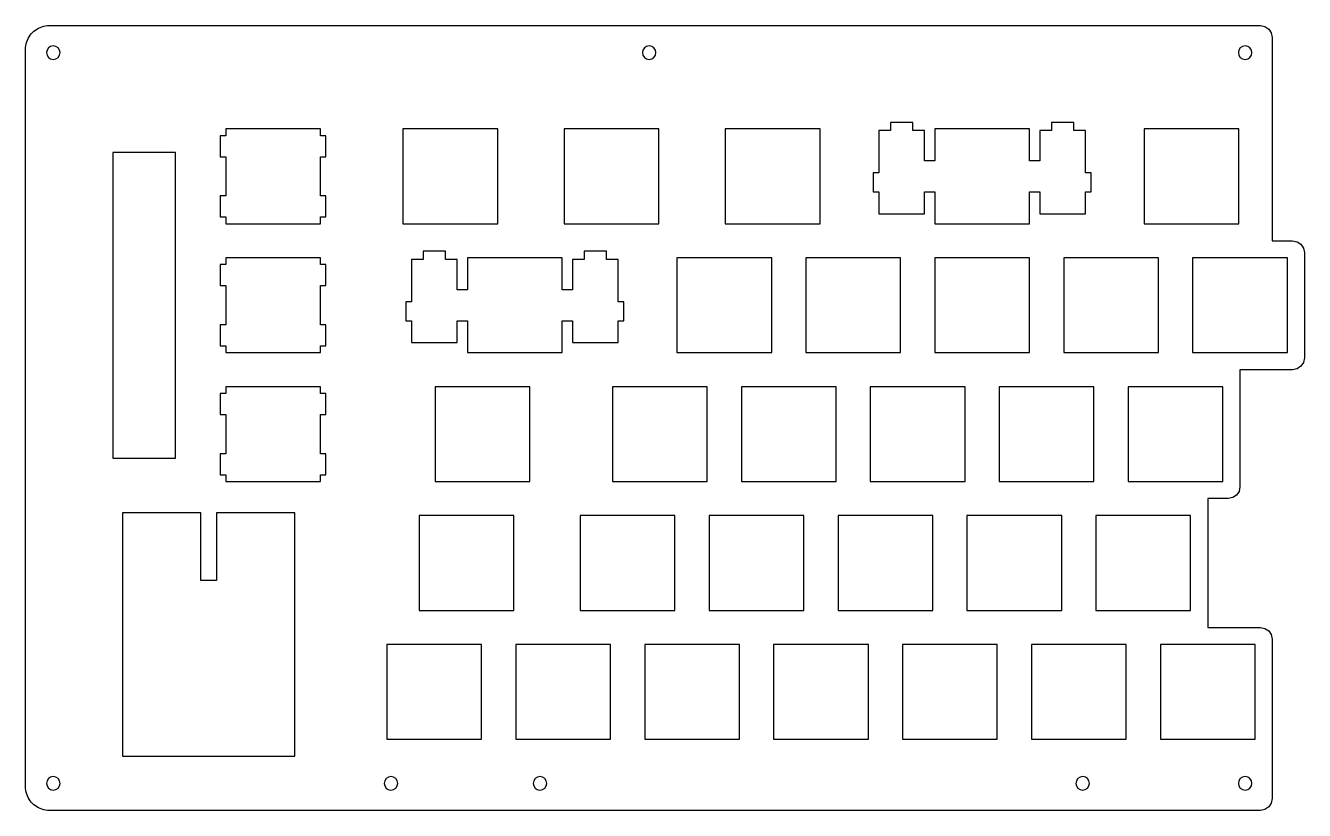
# Model space of a CAD drawing. Extents: x 49 to 238, y -93 to 150.
# Drawn here: x 49.1 to 238.1, y 34 to 150 of the extents above; entities that cross this region are included whole.
import ezdxf

# ---------------------------------------------------------------- set-up
doc = ezdxf.new("R2010")
doc.units = 0

msp = doc.modelspace()

# ---------------------------------------------------------------- linework, layer by layer
at = {"layer": 'Layer 1'}
for p, q in [((50.353187, 149.13235), (50.569194, 149.3034)), ((50.569194, 149.3034), (50.798121, 149.45533)), ((50.798121, 149.45533), (51.038417, 149.59071)), ((51.038417, 149.59071), (51.28698, 149.70544)), ((51.28698, 149.70544), (51.545362, 149.80054)), ((51.545362, 149.80054), (51.809429, 149.87444)), ((51.809429, 149.87444), (52.07918, 149.92864)), ((52.07918, 149.92864), (52.352032, 149.96064)), ((52.352032, 149.96064), (52.62695, 149.97144)), ((52.62695, 149.97144), (231.59295, 149.97144)), ((231.59295, 149.97144), (232.273292, 149.833077)), ((232.273292, 149.833077), (232.828663, 149.457782)), ((232.828663, 149.457782), (233.202973, 148.901746)), ((49.223029, 147.28852), (49.297959, 147.55363)), ((49.297959, 147.55363), (49.393039, 147.81047)), ((49.393039, 147.81047), (49.508277, 148.06058)), ((49.508277, 148.06058), (49.642119, 148.30034)), ((49.642119, 148.30034), (49.795081, 148.52825)), ((49.795081, 148.52825), (49.965097, 148.74426)), ((49.965097, 148.74426), (50.152166, 148.9463)), ((50.152166, 148.9463), (50.353187, 149.13235)), ((233.202973, 148.901746), (233.34013, 148.22116)), ((233.34013, 148.22116), (233.34013, 137.20836)), ((49.126399, 146.47152), (49.137249, 146.74644)), ((49.127399, 37.45852), (49.126399, 146.47152)), ((49.137249, 146.74644), (49.170319, 147.01928)), ((49.170319, 147.01928), (49.223029, 147.28852)), ((52.298307, 146.359681), (52.219711, 145.97047)), ((52.219711, 145.97047), (52.29672, 145.584441)), ((52.29672, 145.584441), (52.507468, 145.267969)), ((52.512604, 146.677516), (52.298307, 146.359681)), ((52.830439, 146.891814), (52.512604, 146.677516)), ((53.21965, 146.97041), (52.830439, 146.891814)), ((53.602461, 146.894427), (53.21965, 146.97041)), ((53.927033, 146.677701), (53.602461, 146.894427)), ((54.143928, 146.353241), (53.927033, 146.677701)), ((53.92722, 145.262897), (54.144081, 145.587536)), ((54.22011, 145.97047), (54.143928, 146.353241)), ((54.144081, 145.587536), (54.22011, 145.97047)), ((140.358556, 146.359681), (140.27996, 145.97047)), ((140.27996, 145.97047), (140.356968, 145.584443)), ((140.356968, 145.584443), (140.567714, 145.267972)), ((140.572853, 146.677517), (140.358556, 146.359681)), ((140.890689, 146.891814), (140.572853, 146.677517)), ((141.2799, 146.97041), (140.890689, 146.891814)), ((141.669111, 146.891814), (141.2799, 146.97041)), ((141.986947, 146.677517), (141.669111, 146.891814)), ((142.201244, 146.359681), (141.986947, 146.677517)), ((141.987134, 145.263081), (142.20386, 145.587656)), ((142.27984, 145.97047), (142.201244, 146.359681)), ((142.20386, 145.587656), (142.27984, 145.97047)), ((228.414931, 146.353239), (228.33875, 145.97047)), ((228.33875, 145.97047), (228.415758, 145.584443)), ((228.631824, 146.677697), (228.414931, 146.353239)), ((228.415758, 145.584443), (228.626504, 145.267972)), ((228.956392, 146.894424), (228.631824, 146.677697)), ((229.3392, 146.97041), (228.956392, 146.894424)), ((229.728411, 146.891814), (229.3392, 146.97041)), ((230.046247, 146.677517), (229.728411, 146.891814)), ((230.260544, 146.359681), (230.046247, 146.677517)), ((230.046434, 145.263081), (230.26316, 145.587656)), ((230.33914, 145.97047), (230.260544, 146.359681)), ((230.26316, 145.587656), (230.33914, 145.97047)), ((52.507468, 145.267969), (52.820833, 145.05263)), ((52.820833, 145.05263), (53.205698, 144.97)), ((53.205698, 144.97), (53.2057, 144.97)), ((53.2057, 144.97), (53.21965, 144.97)), ((53.21965, 144.97), (53.602583, 145.046033)), ((53.602583, 145.046033), (53.92722, 145.262897)), ((140.567714, 145.267972), (140.881078, 145.052632)), ((140.881078, 145.052632), (141.26594, 144.97)), ((141.26594, 144.97), (141.266, 144.97)), ((141.266, 144.97), (141.2799, 144.97)), ((141.2799, 144.97), (141.662674, 145.046183)), ((141.662674, 145.046183), (141.987134, 145.263081)), ((228.626504, 145.267972), (228.939868, 145.052632)), ((228.939868, 145.052632), (229.32473, 144.97)), ((229.3247, 144.97), (229.3392, 144.97)), ((229.32473, 144.97), (229.3247, 144.97)), ((229.3392, 144.97), (229.721974, 145.046183)), ((229.721974, 145.046183), (230.046434, 145.263081)), ((233.34013, 137.20836), (233.34013, 118.15936)), ((92.7016, 134.68319), (78.7013, 134.68319)), ((78.7013, 134.68319), (78.7013, 133.68325)), ((92.7016, 133.68325), (92.7016, 134.68319)), ((118.8954, 134.6832), (104.8952, 134.6832)), ((104.8952, 134.6832), (104.8952, 120.683)), ((118.8954, 120.683), (118.8954, 134.6832)), ((142.7084, 134.6832), (128.7082, 134.6832)), ((128.7082, 134.6832), (128.7082, 120.683)), ((142.7084, 120.683), (142.7084, 134.6832)), ((166.5204, 134.6832), (152.5202, 134.6832)), ((152.5202, 134.6832), (152.5202, 120.683)), ((166.5204, 120.683), (166.5204, 134.6832)), ((176.92751, 134.45219), (175.20255, 134.45219)), ((175.20255, 134.45219), (175.20255, 128.18333)), ((180.22757, 135.65316), (176.92751, 135.65316)), ((176.92751, 135.65316), (176.92751, 134.45219)), ((180.22757, 134.45219), (180.22757, 135.65316)), ((181.95149, 134.45219), (180.22757, 134.45219)), ((181.95149, 129.98218), (181.95149, 134.45219)), ((197.4777, 134.68319), (183.4775, 134.68319)), ((183.4775, 134.68319), (183.4775, 129.98218)), ((197.4777, 129.98218), (197.4777, 134.68319)), ((200.72763, 134.45219), (199.00267, 134.45219)), ((199.00267, 134.45219), (199.00267, 129.98218)), ((204.02769, 135.65316), (200.72763, 135.65316)), ((200.72763, 135.65316), (200.72763, 134.45219)), ((204.02769, 134.45219), (204.02769, 135.65316)), ((205.75264, 134.45219), (204.02769, 134.45219)), ((205.75264, 128.18333), (205.75264, 134.45219)), ((228.4334, 134.6832), (214.433, 134.6832)), ((214.433, 134.6832), (214.4332, 120.683)), ((228.4334, 120.683), (228.4334, 134.6832)), ((78.7013, 133.68325), (77.9024, 133.68325)), ((77.9024, 133.68325), (77.9024, 130.58318)), ((93.501549, 133.68325), (92.7016, 133.68325)), ((93.501549, 130.58318), (93.501549, 133.68325)), ((71.302486, 131.233), (62.0021, 131.233)), ((62.0021, 131.233), (62.002276, 86.0333)), ((71.302486, 86.0333), (71.302486, 131.233)), ((77.9024, 130.58318), (78.701317, 130.58318)), ((78.701317, 130.58318), (78.701317, 124.78301)), ((92.7016, 124.78301), (92.7016, 130.58318)), ((92.7016, 130.58318), (93.501549, 130.58318)), ((183.4775, 129.98218), (181.95149, 129.98218)), ((199.00267, 129.98218), (197.4777, 129.98218)), ((175.20255, 128.18333), (174.37728, 128.18333)), ((174.37728, 128.18333), (174.37728, 125.38298)), ((206.5774, 128.18333), (205.75264, 128.18333)), ((206.5774, 125.38298), (206.5774, 128.18333)), ((78.701317, 124.78301), (77.9024, 124.78301)), ((77.9024, 124.78301), (77.9024, 121.68294)), ((93.501549, 124.78301), (92.7016, 124.78301)), ((93.501549, 121.68294), (93.501549, 124.78301)), ((174.37728, 125.38298), (175.20255, 125.38298)), ((175.20255, 125.38298), (175.20255, 122.15321)), ((181.95149, 122.15321), (181.95149, 125.38298)), ((181.95149, 125.38298), (183.4775, 125.38298)), ((183.4775, 125.38298), (183.4775, 120.683)), ((197.4777, 120.683), (197.4777, 125.38298)), ((197.4777, 125.38298), (199.00267, 125.38298)), ((199.00267, 125.38298), (199.00267, 122.15321)), ((205.75264, 122.15321), (205.75264, 125.38298)), ((205.75264, 125.38298), (206.5774, 125.38298)), ((77.9024, 121.68294), (78.701317, 121.68294)), ((78.701317, 121.68294), (78.7014, 120.683)), ((92.7016, 120.683), (92.7016, 121.68294)), ((92.7016, 121.68294), (93.501549, 121.68294)), ((175.20255, 122.15321), (181.95149, 122.15321)), ((199.00267, 122.15321), (205.75264, 122.15321)), ((78.7014, 120.683), (92.7016, 120.683)), ((104.8952, 120.683), (118.8954, 120.683)), ((128.7082, 120.683), (142.7084, 120.683)), ((152.5202, 120.683), (166.5204, 120.683)), ((183.4775, 120.683), (197.4777, 120.683)), ((214.4332, 120.683), (228.4334, 120.683)), ((233.34013, 118.15936), (236.35545, 118.15936)), ((236.35545, 118.15936), (237.035794, 118.020996)), ((237.035794, 118.020996), (237.591167, 117.645698)), ((237.591167, 117.645698), (237.965476, 117.089659)), ((92.7025, 115.63319), (78.7024, 115.63319)), ((78.7024, 115.63319), (78.7024, 114.63325)), ((92.7025, 114.63325), (92.7025, 115.63319)), ((107.87011, 115.40324), (106.14515, 115.40324)), ((106.14515, 115.40324), (106.14515, 109.13333)), ((111.17017, 116.60316), (107.87011, 116.60316)), ((107.87011, 116.60316), (107.87011, 115.40324)), ((111.17017, 115.40324), (111.17017, 116.60316)), ((112.89513, 115.40324), (111.17017, 115.40324)), ((112.89513, 110.93321), (112.89513, 115.40324)), ((128.4203, 115.63319), (114.4201, 115.63319)), ((114.4201, 115.63319), (114.4201, 110.93321)), ((128.4203, 110.93321), (128.4203, 115.63319)), ((131.67023, 115.40324), (129.94527, 115.40324)), ((129.94527, 115.40324), (129.94527, 110.93321)), ((134.97029, 116.60316), (131.67023, 116.60316)), ((131.67023, 116.60316), (131.67023, 115.40324)), ((134.97029, 115.40324), (134.97029, 116.60316)), ((136.69525, 115.40324), (134.97029, 115.40324)), ((136.69525, 109.13333), (136.69525, 115.40324)), ((159.3776, 115.6332), (145.3774, 115.6332)), ((145.3774, 115.6332), (145.3774, 101.633)), ((159.3776, 101.633), (159.3776, 115.6332)), ((178.4276, 115.6332), (164.4274, 115.6332)), ((164.4274, 115.6332), (164.4274, 101.633)), ((178.4276, 101.633), (178.4276, 115.6332)), ((197.4776, 115.6332), (183.4774, 115.6332)), ((183.4774, 115.6332), (183.4774, 101.633)), ((197.4776, 101.633), (197.4776, 115.6332)), ((216.5276, 115.6332), (202.5274, 115.6332)), ((202.5274, 115.6332), (202.5274, 101.633)), ((216.5276, 101.633), (216.5276, 115.6332)), ((235.5776, 115.6332), (221.5774, 115.6332)), ((221.5774, 115.6332), (221.5774, 101.633)), ((235.5776, 101.633), (235.5776, 115.6332)), ((237.965476, 117.089659), (238.10263, 116.40907)), ((238.10263, 116.40907), (238.10263, 100.85447)), ((78.7024, 114.63325), (77.9024, 114.63325)), ((77.9024, 114.63325), (77.9024, 111.53318)), ((93.502452, 114.63325), (92.7025, 114.63325)), ((93.502452, 111.53318), (93.502452, 114.63325)), ((77.9024, 111.53318), (78.702352, 111.53318)), ((78.702352, 111.53318), (78.702352, 105.73198)), ((92.7025, 105.73198), (92.7025, 111.53318)), ((92.7025, 111.53318), (93.502452, 111.53318)), ((114.4201, 110.93321), (112.89513, 110.93321)), ((129.94527, 110.93321), (128.4203, 110.93321)), ((106.14515, 109.13333), (105.3204, 109.13333)), ((105.3204, 109.13333), (105.3204, 106.33298)), ((137.52052, 109.13333), (136.69525, 109.13333)), ((137.52052, 106.33298), (137.52052, 109.13333)), ((105.3204, 106.33298), (106.14515, 106.33298)), ((106.14515, 106.33298), (106.14515, 103.10321)), ((112.89513, 103.10321), (112.89513, 106.33298)), ((112.89513, 106.33298), (114.4201, 106.33298)), ((114.4201, 106.33298), (114.4201, 101.633)), ((128.4203, 101.633), (128.4203, 106.33298)), ((128.4203, 106.33298), (129.94527, 106.33298)), ((129.94527, 106.33298), (129.94527, 103.10321)), ((136.69525, 103.10321), (136.69525, 106.33298)), ((136.69525, 106.33298), (137.52052, 106.33298)), ((78.702352, 105.73198), (77.9024, 105.73198)), ((77.9024, 105.73198), (77.9024, 102.63294)), ((93.502452, 105.73198), (92.7025, 105.73198)), ((93.502452, 102.63294), (93.502452, 105.73198)), ((77.9024, 102.63294), (78.702352, 102.63294)), ((78.702352, 102.63294), (78.7024, 101.633)), ((92.7025, 101.633), (92.7025, 102.63294)), ((92.7025, 102.63294), (93.502452, 102.63294)), ((106.14515, 103.10321), (112.89513, 103.10321)), ((129.94527, 103.10321), (136.69525, 103.10321)), ((78.7024, 101.633), (92.7025, 101.633)), ((114.4201, 101.633), (128.4203, 101.633)), ((145.3774, 101.633), (159.3776, 101.633)), ((164.4274, 101.633), (178.4276, 101.633)), ((183.4774, 101.633), (197.4776, 101.633)), ((202.5274, 101.633), (216.5276, 101.633)), ((221.5774, 101.633), (235.5776, 101.633)), ((237.964267, 100.174128), (237.588972, 99.618757)), ((238.10263, 100.85447), (237.964267, 100.174128)), ((236.35235, 99.10729), (228.57763, 99.10729)), ((228.57763, 99.10729), (228.57763, 81.80449)), ((237.032936, 99.244447), (236.35235, 99.10729)), ((237.588972, 99.618757), (237.032936, 99.244447)), ((92.7025, 96.58253), (78.7024, 96.58253)), ((78.7024, 96.58253), (78.7024, 95.58259)), ((92.7025, 95.58259), (92.7025, 96.58253)), ((123.658176, 96.58254), (109.657976, 96.58254)), ((109.657976, 96.58254), (109.657976, 82.58234)), ((123.658176, 82.58234), (123.658176, 96.58254)), ((149.852476, 96.58254), (135.852276, 96.58254)), ((135.852276, 96.58254), (135.852276, 82.58234)), ((149.852476, 82.58234), (149.852476, 96.58254)), ((168.901476, 96.58254), (154.901276, 96.58254)), ((154.901276, 96.58254), (154.901276, 82.58234)), ((168.901476, 82.58234), (168.901476, 96.58254)), ((187.952476, 96.58254), (173.951276, 96.58254)), ((173.951276, 96.58254), (173.951276, 82.58234)), ((187.952476, 82.58234), (187.952476, 96.58254)), ((207.002476, 96.58254), (193.002276, 96.58254)), ((193.002276, 96.58254), (193.002276, 82.58234)), ((207.002476, 82.58234), (207.002476, 96.58254)), ((226.052476, 96.58254), (212.052276, 96.58254)), ((212.052276, 96.58254), (212.052276, 82.58234)), ((226.052476, 82.58234), (226.052476, 96.58254)), ((78.7024, 95.58259), (77.9024, 95.58259)), ((77.9024, 95.58259), (77.9024, 92.48252)), ((93.502452, 95.58259), (92.7025, 95.58259)), ((93.502452, 92.48252), (93.502452, 95.58259)), ((77.9024, 92.48252), (78.702352, 92.48252)), ((78.702352, 92.48252), (78.702352, 86.68235)), ((92.7025, 86.68235), (92.7025, 92.48252)), ((92.7025, 92.48252), (93.502452, 92.48252)), ((62.002276, 86.0333), (71.302486, 86.0333)), ((78.702352, 86.68235), (77.9024, 86.68235)), ((77.9024, 86.68235), (77.9024, 83.58228)), ((93.502452, 86.68235), (92.7025, 86.68235)), ((93.502452, 83.58228), (93.502452, 86.68235)), ((77.9024, 83.58228), (78.702352, 83.58228)), ((78.702352, 83.58228), (78.702276, 82.58234)), ((92.7025, 82.58234), (92.7025, 83.58228)), ((92.7025, 83.58228), (93.502452, 83.58228)), ((78.702276, 82.58234), (92.7025, 82.58234)), ((109.657976, 82.58234), (123.658176, 82.58234)), ((135.852276, 82.58234), (149.852476, 82.58234)), ((154.901276, 82.58234), (168.901476, 82.58234)), ((173.951276, 82.58234), (187.952476, 82.58234)), ((193.002276, 82.58234), (207.002476, 82.58234)), ((212.052276, 82.58234), (226.052476, 82.58234)), ((228.57763, 81.80449), (228.439267, 81.124148)), ((226.82735, 80.05731), (223.81513, 80.05731)), ((223.81513, 80.05731), (223.81513, 61.00941)), ((227.507936, 80.194467), (226.82735, 80.05731)), ((228.063972, 80.568777), (227.507936, 80.194467)), ((228.439267, 81.124148), (228.063972, 80.568777)), ((75.02558, 77.95526), (63.42578, 77.95526)), ((63.42578, 77.95526), (63.42578, 67.95536)), ((75.02558, 67.95536), (75.02558, 77.95526)), ((88.9255, 77.95526), (77.3257, 77.95526)), ((77.3257, 77.95526), (77.3257, 67.95536)), ((88.9255, 67.95536), (88.9255, 77.95526)), ((121.277476, 77.53254), (107.277276, 77.53254)), ((107.277276, 77.53254), (107.277276, 63.53234)), ((121.277476, 63.53234), (121.277476, 77.53254)), ((145.089476, 77.53254), (131.089276, 77.53254)), ((131.089276, 77.53254), (131.089276, 63.53234)), ((145.089476, 63.53234), (145.089476, 77.53254)), ((164.139476, 77.53254), (150.139276, 77.53254)), ((150.139276, 77.53254), (150.139276, 63.53234)), ((164.139476, 63.53234), (164.139476, 77.53254)), ((183.189476, 77.53254), (169.189276, 77.53254)), ((169.189276, 77.53254), (169.189276, 63.53234)), ((183.189476, 63.53234), (183.189476, 77.53254)), ((202.239476, 77.53254), (188.239276, 77.53254)), ((188.239276, 77.53254), (188.239276, 63.53234)), ((202.239476, 63.53234), (202.239476, 77.53254)), ((221.289476, 77.53254), (207.289276, 77.53254)), ((207.289276, 77.53254), (207.289276, 63.53234)), ((221.289476, 63.53234), (221.289476, 77.53254)), ((63.42578, 67.95536), (63.425676, 41.95536)), ((77.3257, 67.95536), (75.02558, 67.95536)), ((88.9255, 41.95536), (88.9255, 67.95536)), ((107.277276, 63.53234), (121.277476, 63.53234)), ((131.089276, 63.53234), (145.089476, 63.53234)), ((150.139276, 63.53234), (164.139476, 63.53234)), ((169.189276, 63.53234), (183.189476, 63.53234)), ((188.239276, 63.53234), (202.239476, 63.53234)), ((207.289276, 63.53234), (221.289476, 63.53234)), ((223.81513, 61.00941), (227.55754, 61.00941)), ((227.55754, 61.00941), (231.59295, 61.00941)), ((231.59295, 61.00941), (232.273294, 60.871046)), ((232.273294, 60.871046), (232.828667, 60.495748)), ((232.828667, 60.495748), (233.202976, 59.939709)), ((233.202976, 59.939709), (233.34013, 59.25912)), ((233.34013, 59.25912), (233.34013, 41.95632)), ((116.514476, 58.48254), (102.514276, 58.48254)), ((102.514276, 58.48254), (102.514276, 44.48234)), ((116.514476, 44.48234), (116.514476, 58.48254)), ((135.564476, 58.48254), (121.564276, 58.48254)), ((121.564276, 58.48254), (121.564276, 44.48234)), ((135.564476, 44.48234), (135.564476, 58.48254)), ((154.614476, 58.48254), (140.614276, 58.48254)), ((140.614276, 58.48254), (140.614276, 44.48234)), ((154.614476, 44.48234), (154.614476, 58.48254)), ((173.664476, 58.48254), (159.664276, 58.48254)), ((159.664276, 58.48254), (159.664276, 44.48234)), ((173.664476, 44.48234), (173.664476, 58.48254)), ((192.714476, 58.48254), (178.714276, 58.48254)), ((178.714276, 58.48254), (178.714276, 44.48234)), ((192.714476, 44.48234), (192.714476, 58.48254)), ((211.764476, 58.48254), (197.764276, 58.48254)), ((197.764276, 58.48254), (197.764276, 44.48234)), ((211.764476, 44.48234), (211.764476, 58.48254)), ((230.814476, 58.48254), (216.814276, 58.48254)), ((216.814276, 58.48254), (216.814276, 44.48234)), ((230.814476, 44.48234), (230.814476, 58.48254)), ((102.514276, 44.48234), (116.514476, 44.48234)), ((121.564276, 44.48234), (135.564476, 44.48234)), ((140.614276, 44.48234), (154.614476, 44.48234)), ((159.664276, 44.48234), (173.664476, 44.48234)), ((178.714276, 44.48234), (192.714476, 44.48234)), ((197.764276, 44.48234), (211.764476, 44.48234)), ((216.814276, 44.48234), (230.814476, 44.48234)), ((63.425676, 41.95536), (88.9255, 41.95536)), ((233.34013, 41.95632), (233.34013, 35.70554)), ((52.298283, 38.344841), (52.219687, 37.95563)), ((52.219687, 37.95563), (52.296696, 37.569601)), ((52.51258, 38.662676), (52.298283, 38.344841)), ((52.830415, 38.876974), (52.51258, 38.662676)), ((53.219626, 38.95557), (52.830415, 38.876974)), ((53.602437, 38.879587), (53.219626, 38.95557)), ((53.927009, 38.662861), (53.602437, 38.879587)), ((54.143904, 38.338401), (53.927009, 38.662861)), ((54.220086, 37.95563), (54.143904, 38.338401)), ((54.144057, 37.572696), (54.220086, 37.95563)), ((102.198516, 38.337914), (102.122536, 37.9551)), ((102.122536, 37.9551), (102.19975, 37.569119)), ((102.415242, 38.662489), (102.198516, 38.337914)), ((102.739702, 38.879387), (102.415242, 38.662489)), ((103.122476, 38.95557), (102.739702, 38.879387)), ((103.505409, 38.879537), (103.122476, 38.95557)), ((103.830046, 38.662673), (103.505409, 38.879537)), ((104.046907, 38.338034), (103.830046, 38.662673)), ((104.046754, 37.572329), (104.122936, 37.9551)), ((104.122936, 37.9551), (104.046907, 38.338034)), ((124.218332, 38.344841), (124.139736, 37.95563)), ((124.139736, 37.95563), (124.216746, 37.569601)), ((124.432629, 38.662677), (124.218332, 38.344841)), ((124.750465, 38.876974), (124.432629, 38.662677)), ((125.139676, 38.95557), (124.750465, 38.876974)), ((125.528887, 38.876974), (125.139676, 38.95557)), ((125.846723, 38.662677), (125.528887, 38.876974)), ((126.06102, 38.344841), (125.846723, 38.662677)), ((126.139616, 37.95563), (126.06102, 38.344841)), ((126.063636, 37.572816), (126.139616, 37.95563)), ((204.415798, 38.338401), (204.339616, 37.95563)), ((204.339616, 37.95563), (204.416626, 37.569601)), ((204.632693, 38.662861), (204.415798, 38.338401)), ((204.957265, 38.879587), (204.632693, 38.662861)), ((205.340076, 38.95557), (204.957265, 38.879587)), ((205.729287, 38.876974), (205.340076, 38.95557)), ((206.047123, 38.662677), (205.729287, 38.876974)), ((206.26142, 38.344841), (206.047123, 38.662677)), ((206.340016, 37.95563), (206.26142, 38.344841)), ((206.264036, 37.572816), (206.340016, 37.95563)), ((228.414907, 38.338399), (228.338726, 37.95563)), ((228.338726, 37.95563), (228.415734, 37.569603)), ((228.6318, 38.662857), (228.414907, 38.338399)), ((228.956368, 38.879584), (228.6318, 38.662857)), ((229.339176, 38.95557), (228.956368, 38.879584)), ((229.728387, 38.876974), (229.339176, 38.95557)), ((230.046223, 38.662677), (229.728387, 38.876974)), ((230.26052, 38.344841), (230.046223, 38.662677)), ((230.339116, 37.95563), (230.26052, 38.344841)), ((230.263136, 37.572816), (230.339116, 37.95563)), ((49.137199, 37.18359), (49.127399, 37.45852)), ((49.170269, 36.91023), (49.137199, 37.18359)), ((49.222979, 36.64048), (49.170269, 36.91023)), ((49.297909, 36.3764), (49.222979, 36.64048)), ((49.392989, 36.11854), (49.297909, 36.3764)), ((49.508228, 35.86946), (49.392989, 36.11854)), ((52.296696, 37.569601), (52.507444, 37.253129)), ((52.507444, 37.253129), (52.820809, 37.03779)), ((52.820809, 37.03779), (53.205674, 36.95516)), ((53.205674, 36.95516), (53.205676, 36.95516)), ((53.205676, 36.95516), (53.219626, 36.95516)), ((53.219626, 36.95516), (53.602559, 37.031193)), ((53.602559, 37.031193), (53.927196, 37.248057)), ((53.927196, 37.248057), (54.144057, 37.572696)), ((102.19975, 37.569119), (102.410661, 37.252762)), ((102.410661, 37.252762), (102.724135, 37.03759)), ((102.724135, 37.03759), (103.109036, 36.95516)), ((103.109036, 36.95516), (103.109076, 36.95516)), ((103.109076, 36.95516), (103.122476, 36.95516)), ((103.122476, 36.95516), (103.505287, 37.031143)), ((103.505287, 37.031143), (103.829859, 37.247869)), ((103.829859, 37.247869), (104.046754, 37.572329)), ((124.216746, 37.569601), (124.427494, 37.253128)), ((124.427494, 37.253128), (124.74086, 37.037789)), ((124.74086, 37.037789), (125.125726, 36.95516)), ((125.125726, 36.95516), (125.125776, 36.95516)), ((125.125776, 36.95516), (125.139676, 36.95516)), ((125.139676, 36.95516), (125.52245, 37.031343)), ((125.52245, 37.031343), (125.84691, 37.248241)), ((125.84691, 37.248241), (126.063636, 37.572816)), ((204.416626, 37.569601), (204.627374, 37.253128)), ((204.627374, 37.253128), (204.94074, 37.037789)), ((204.94074, 37.037789), (205.325606, 36.95516)), ((205.325576, 36.95516), (205.340076, 36.95516)), ((205.325606, 36.95516), (205.325576, 36.95516)), ((205.340076, 36.95516), (205.72285, 37.031343)), ((205.72285, 37.031343), (206.04731, 37.248241)), ((206.04731, 37.248241), (206.264036, 37.572816)), ((228.415734, 37.569603), (228.62648, 37.253132)), ((228.62648, 37.253132), (228.939844, 37.037792)), ((228.939844, 37.037792), (229.324706, 36.95516)), ((229.324676, 36.95516), (229.339176, 36.95516)), ((229.324706, 36.95516), (229.324676, 36.95516)), ((229.339176, 36.95516), (229.72195, 37.031343)), ((229.72195, 37.031343), (230.04641, 37.248241)), ((230.04641, 37.248241), (230.263136, 37.572816)), ((49.64207, 35.62967), (49.508228, 35.86946)), ((49.795032, 35.40025), (49.64207, 35.62967)), ((49.965047, 35.18422), (49.795032, 35.40025)), ((50.152116, 34.98321), (49.965047, 35.18422)), ((50.353137, 34.79665), (50.152116, 34.98321)), ((50.569145, 34.62663), (50.353137, 34.79665)), ((50.798072, 34.47368), (50.569145, 34.62663)), ((51.038367, 34.33932), (50.798072, 34.47368)), ((51.286931, 34.2246), (51.038367, 34.33932)), ((51.545313, 34.1295), (51.286931, 34.2246)), ((51.809379, 34.0546), (51.545313, 34.1295)), ((52.07913, 34.0014), (51.809379, 34.0546)), ((232.270443, 34.09549), (231.58985, 33.95833)), ((232.826482, 34.469807), (232.270443, 34.09549)), ((233.201775, 35.025189), (232.826482, 34.469807)), ((233.34013, 35.70554), (233.201775, 35.025189)), ((52.351982, 33.9683), (52.07913, 34.0014)), ((52.6269, 33.9574), (52.351982, 33.9683)), ((231.58985, 33.95833), (52.6269, 33.9574))]:
    msp.add_line(p, q, dxfattribs=at)

doc.saveas('drawing.dxf')
